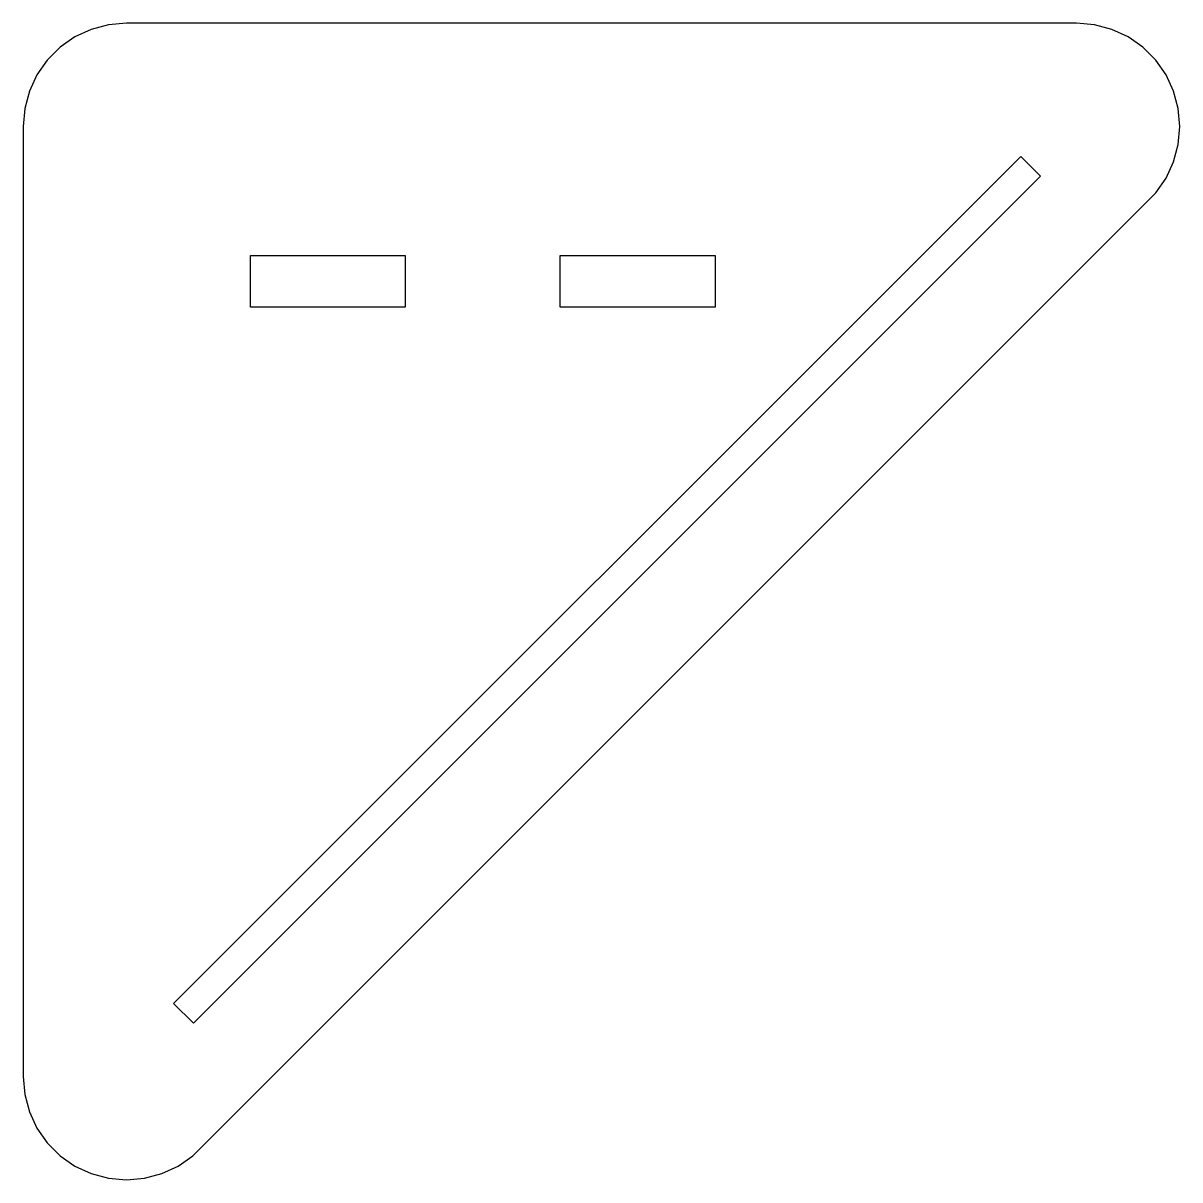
# Model space of a CAD drawing. Header units: metres. Extents: x 0 to 112, y 0 to 112.
import ezdxf

# ---------------------------------------------------------------- set-up
doc = ezdxf.new("R2010")
doc.units = ezdxf.units.M

msp = doc.modelspace()

# ---------------------------------------------------------------- linework, layer by layer
for p, q in [((6.57979, 111.397), (5, 110.66)), ((8.2635, 111.848), (6.57979, 111.397)), ((10, 112), (8.2635, 111.848)), ((102, 112), (10, 112)), ((103.736, 111.848), (102, 112)), ((105.42, 111.397), (103.736, 111.848)), ((107, 110.66), (105.42, 111.397)), ((5, 110.66), (3.57211, 109.66)), ((108.428, 109.66), (107, 110.66)), ((3.57211, 109.66), (2.33955, 108.428)), ((109.66, 108.428), (108.428, 109.66)), ((2.33955, 108.428), (1.33974, 107)), ((110.66, 107), (109.66, 108.428)), ((1.33974, 107), (0.603073, 105.42)), ((111.397, 105.42), (110.66, 107)), ((0.603073, 105.42), (0.151917, 103.736)), ((111.848, 103.736), (111.397, 105.42)), ((0.151917, 103.736), (0, 102)), ((112, 102), (111.848, 103.736)), ((0, 102), (0, 10)), ((111.848, 100.264), (112, 102)), ((111.397, 98.5798), (111.848, 100.264)), ((14.5711, 17.0711), (96.5954, 99.0954)), ((96.5954, 99.0954), (98.5046, 97.1863)), ((110.66, 97), (111.397, 98.5798)), ((98.5046, 97.1863), (16.4803, 15.1619)), ((109.66, 95.5721), (110.66, 97)), ((16.4279, 2.33955), (109.66, 95.5721)), ((22, 84.5), (22, 89.5)), ((22, 89.5), (37, 89.5)), ((37, 89.5), (37, 84.5)), ((52, 84.5), (52, 89.5)), ((52, 89.5), (67, 89.5)), ((67, 89.5), (67, 84.5)), ((37, 84.5), (22, 84.5)), ((67, 84.5), (52, 84.5)), ((16.4803, 15.1619), (14.5711, 17.0711)), ((0, 10), (0.151917, 8.2635)), ((0.151917, 8.2635), (0.603073, 6.57979)), ((0.603073, 6.57979), (1.33974, 5)), ((1.33974, 5), (2.33955, 3.57211)), ((2.33955, 3.57211), (3.57211, 2.33955)), ((3.57211, 2.33955), (5, 1.33974)), ((15, 1.33974), (16.4279, 2.33955)), ((5, 1.33974), (6.57979, 0.603073)), ((13.4202, 0.603073), (15, 1.33974)), ((6.57979, 0.603073), (8.2635, 0.151917)), ((8.2635, 0.151917), (10, 0)), ((10, 0), (11.7365, 0.151917)), ((11.7365, 0.151917), (13.4202, 0.603073))]:
    msp.add_line(p, q)

doc.saveas('drawing.dxf')
